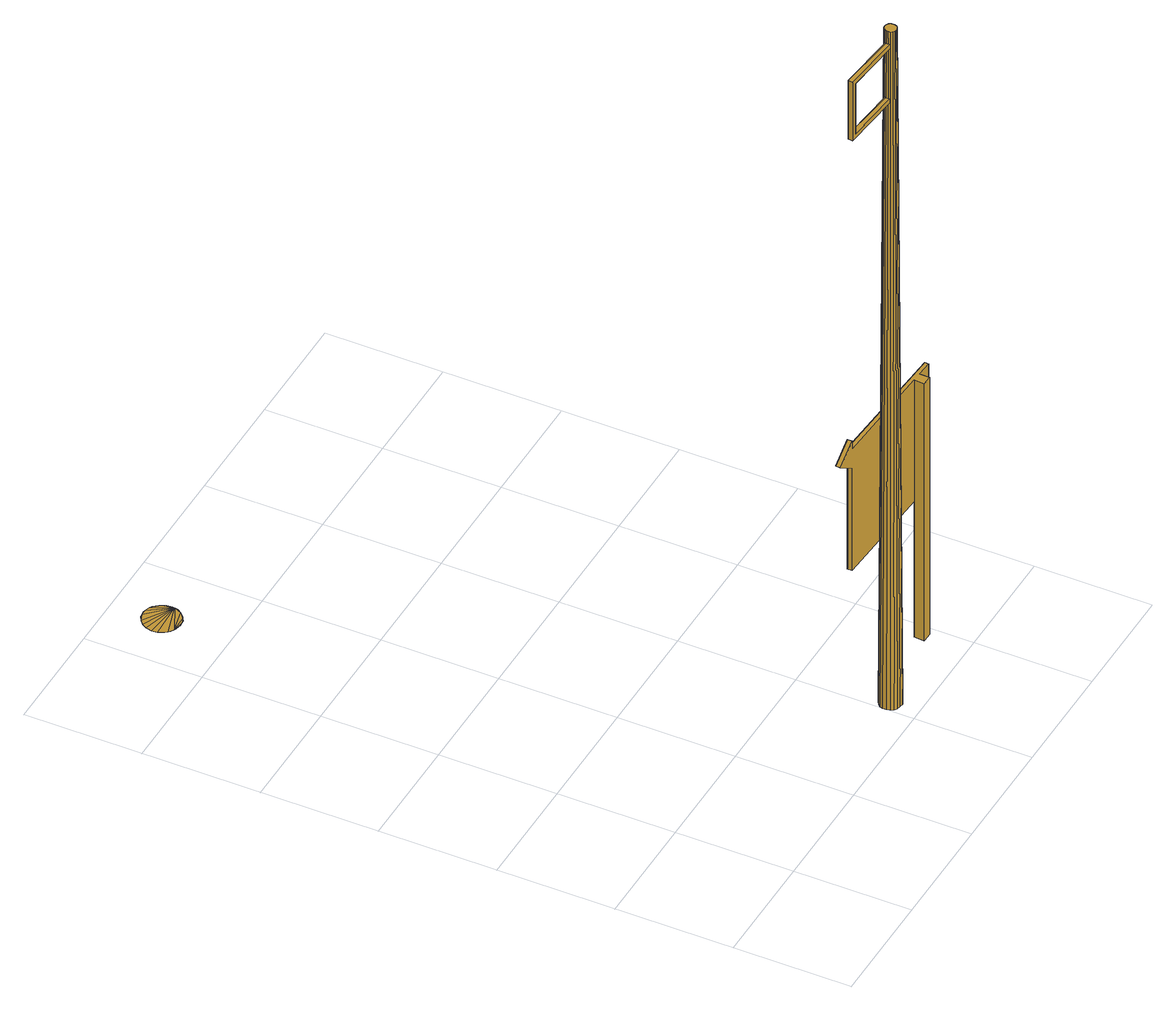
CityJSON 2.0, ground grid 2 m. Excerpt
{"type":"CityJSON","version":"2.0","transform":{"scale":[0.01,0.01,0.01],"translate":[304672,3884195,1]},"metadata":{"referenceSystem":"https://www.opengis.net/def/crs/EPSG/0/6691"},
"CityObjects":{
"cityfurniture1":{"type":"CityFurniture","attributes":{"class":"1000","function":"4840"},"geometry":[{"type":"MultiSurface","lod":"3","boundaries":[[[0,1,2,3]],[[4,5,6,0,3,7]],[[2,1,8,9,10,11]],[[9,5,4,10]],[[12,13,14,6,5,9,8,15]],[[11,10,4,7,16,17,18,19]],[[13,12,18,17]],[[20,21,14,13,17,16]],[[18,12,15,22,23,19]],[[23,22,24,25]],[[26,27,21,20]],[[28,26,20,16,7,3,2,11,19,23,25,29]],[[22,15,8,1,0,6,14,21,27,30,31,24]],[[32,28,29,33]],[[34,32,33,35]],[[36,34,35,37]],[[38,36,37,39]],[[40,38,39,41]],[[42,40,41,43]],[[44,42,43,45]],[[46,44,45,47]],[[48,46,47,49]],[[50,48,49,51]],[[52,50,51,53]],[[54,52,53,55]],[[56,54,55,57]],[[30,58,59,31]],[[60,61,58,30,27,26,28,32,34,36,38,40,42,44,46,48,50,52,54,56]],[[51,49,47,45,43,41,39,37,35,33,29,25,24,31,59,62,63,57,55,53]],[[58,61,62,59]],[[60,56,57,63]],[[61,60,63,62]]]}]},
"cityfurniture2":{"type":"CityFurniture","attributes":{"class":"1000","function":"5610"},"geometry":[{"type":"MultiSurface","lod":"3","boundaries":[[[64,65,66]],[[66,67,64]],[[64,68,65]],[[65,69,66]],[[65,70,69]],[[66,71,72]],[[72,73,66]],[[69,74,66]],[[74,71,66]],[[72,71,75]],[[75,76,72]],[[69,77,74]],[[71,78,75]],[[74,79,71]],[[71,80,78]],[[71,81,80]],[[71,82,83]],[[83,84,71]],[[71,85,81]],[[71,86,82]],[[71,87,85]],[[71,88,87]],[[71,84,88]],[[87,89,85]],[[90,84,91]],[[83,91,84]],[[84,92,88]],[[93,94,87]],[[87,88,93]]]}]},
"cityfurniture3":{"type":"CityFurniture","attributes":{"class":"1000","function":"8140"},"geometry":[{"type":"MultiSurface","lod":"3","boundaries":[[[95,96,97,98,99,100,101]],[[102,103,104,105,106]],[[107,106,105,108,109,110,101,100]],[[111,107,100,99]],[[112,111,99,98]],[[113,112,98,97]],[[114,113,97,96]],[[115,116,102,114,96,95]],[[110,115,95,101]],[[106,107,111,112,113,114,102]],[[116,115,110,109]],[[117,118,116,109,108]],[[104,117,108,105]],[[118,103,102,116]],[[117,104,103,118]]]}]}
},
"vertices":[
[408,50,1395],[407,50,1296],[407,47,1296],[407,47,1395],[311,53,1395],[312,61,1395],[408,52,1395],[408,44,1395],[408,52,1296],[312,61,1296],[311,53,1296],[407,44,1296],[304,62,1288],[304,62,1403],[408,52,1403],[408,52,1288],[408,44,1403],[303,54,1403],[303,54,1288],[407,44,1288],[407,47,1403],[408,50,1403],[407,50,1288],[407,47,1288],[399,52,97],[399,46,97],[408,47,1427],[408,50,1427],[408,44,1427],[401,40,97],[409,53,1427],[401,57,97],[410,41,1427],[404,35,97],[413,39,1427],[408,32,97],[415,38,1427],[414,30,98],[419,38,1427],[420,29,98],[422,39,1427],[425,31,98],[424,40,1427],[430,34,98],[426,43,1427],[434,39,98],[427,46,1427],[436,44,98],[427,49,1427],[436,50,98],[427,52,1427],[434,55,98],[425,55,1427],[431,60,98],[422,57,1427],[427,64,98],[420,58,1427],[421,66,98],[411,55,1427],[405,62,97],[416,58,1427],[413,57,1427],[410,65,98],[415,66,98],
[89,1085,95],[99,1085,95],[80,1088,95],[84,1086,95],[94,1084,95],[109,1088,95],[104,1085,95],[126,1110,95],[72,1094,95],[75,1091,95],[120,1097,95],[64,1107,95],[69,1098,95],[113,1090,95],[63,1117,95],[125,1105,95],[65,1127,95],[70,1136,95],[126,1125,95],[123,1130,95],[110,1144,95],[77,1142,95],[127,1115,95],[91,1147,95],[101,1147,95],[86,1147,95],[114,1142,95],[121,1134,95],[106,1146,95],[98,1148,95],[96,1148,95],
[611,89,367],[380,102,367],[380,102,570],[345,104,596],[380,102,623],[380,102,606],[611,89,606],[567,84,367],[567,84,99],[566,67,99],[566,67,606],[567,84,606],[380,94,606],[583,66,606],[583,83,606],[610,82,606],[380,94,623],[344,96,596],[380,94,570],[380,94,367],[610,82,367],[583,83,367],[583,66,99],[583,83,99]
]}
